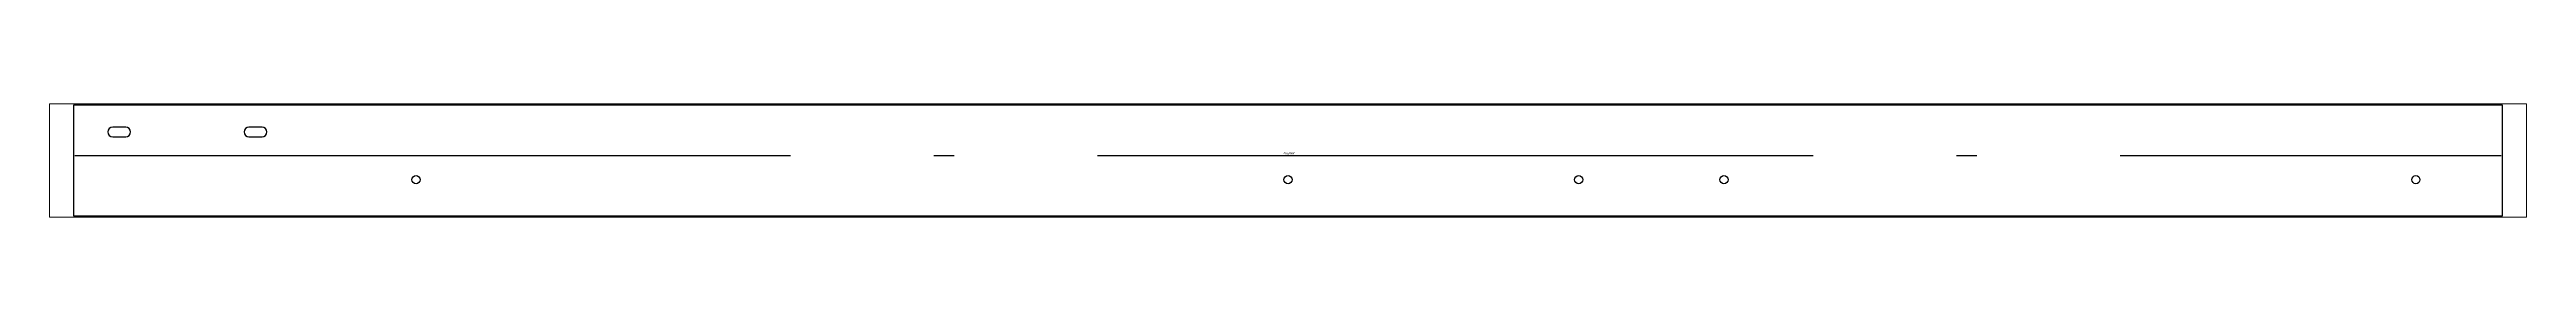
# Paper-space layout 'Layout1' of a CAD drawing. Header units: millimetres. Extents: x 0 to 257, y 92 to 103.
# The model-space entities are those that its viewports show. They can reach past a viewport. Long polylines and large blocks are cut down to what shows.
import ezdxf

# ---------------------------------------------------------------- set-up
doc = ezdxf.new("R2010")
doc.units = ezdxf.units.MM
doc.header["$LTSCALE"] = 25
doc.linetypes.add('DASHDOT', pattern=[1, 0.7, -0.14, 0.02, -0.14])
for name, color, linetype in [('3_Pezzi', 7, 'Continuous'), ('5_Bulloni', 7, 'Continuous'), ('98_Cartiglio', 7, 'Continuous')]:
    doc.layers.add(name, color=color, linetype=linetype)
doc.styles.add('SHX_Style', font='MONOTXT')

msp = doc.modelspace()

# ---------------------------------------------------------------- linework, layer by layer
at = {"layer": '3_Pezzi', "color": 3, "linetype": 'Continuous'}
for p, q in [((0, 5.7), (0, 61.5)), ((0, 61.5), (2673.6, 61.5)), ((2673.6, 61.5), (2673.6, 5.7)), ((0, -61.5), (0, 5.7)), ((2673.6, 5.7), (2673.6, -61.5)), ((2673.6, -61.5), (0, -61.5))]:
    msp.add_line(p, q, dxfattribs=at)
at = {"layer": '5_Bulloni', "color": 4, "linetype": 'Continuous'}
for p, q in [((57.2, 36.7), (42.8, 36.7)), ((207.2, 36.7), (192.8, 36.7)), ((42.8, 26.2), (57.2, 26.2)), ((192.8, 26.2), (207.2, 26.2))]:
    msp.add_line(p, q, dxfattribs=at)
at = {"layer": '5_Bulloni', "color": 2, "linetype": 'Continuous'}
for centre in [(376.8, -21.2), (376.8, -21.2), (1336.8, -21.2), (1336.8, -21.2), (1656.8, -21.2), (1656.8, -21.2), (1816.8, -21.2), (1816.8, -21.2), (2578.6, -21.2), (2578.6, -21.2)]:
    msp.add_circle(centre, 4.5, dxfattribs=at)
at = {"layer": '5_Bulloni', "color": 4, "linetype": 'Continuous'}
for centre, start, end in [((42.8, 31.5), 90, 270), ((57.2, 31.5), 270, 90), ((192.8, 31.5), 90, 270), ((207.2, 31.5), 270, 90)]:
    msp.add_arc(centre, 5.25, start, end, dxfattribs=at)
at = {"layer": '98_Cartiglio', "color": 1, "linetype": 'DASHDOT', "ltscale": 0.4}
msp.add_line((1, 5.7), (2672.6, 5.7), dxfattribs=at)

# ---------------------------------------------------------------- texts
at = {"layer": '98_Cartiglio', "color": 2, "linetype": 'Continuous', "style": 'SHX_Style', "width": 0.8}
msp.add_text('Ang=90°', height=2.5, dxfattribs=at).set_placement((1331.8, 6.7))

psp = doc.layouts.get("Layout1")

# ---------------------------------------------------------------- viewports
at = {"layer": '0'}
psp.add_viewport(center=(128.5, 97.5), size=(257, 11.81715), view_center_point=(1336.8, 0), view_height=125.3939, dxfattribs=at)

doc.saveas('drawing.dxf')
